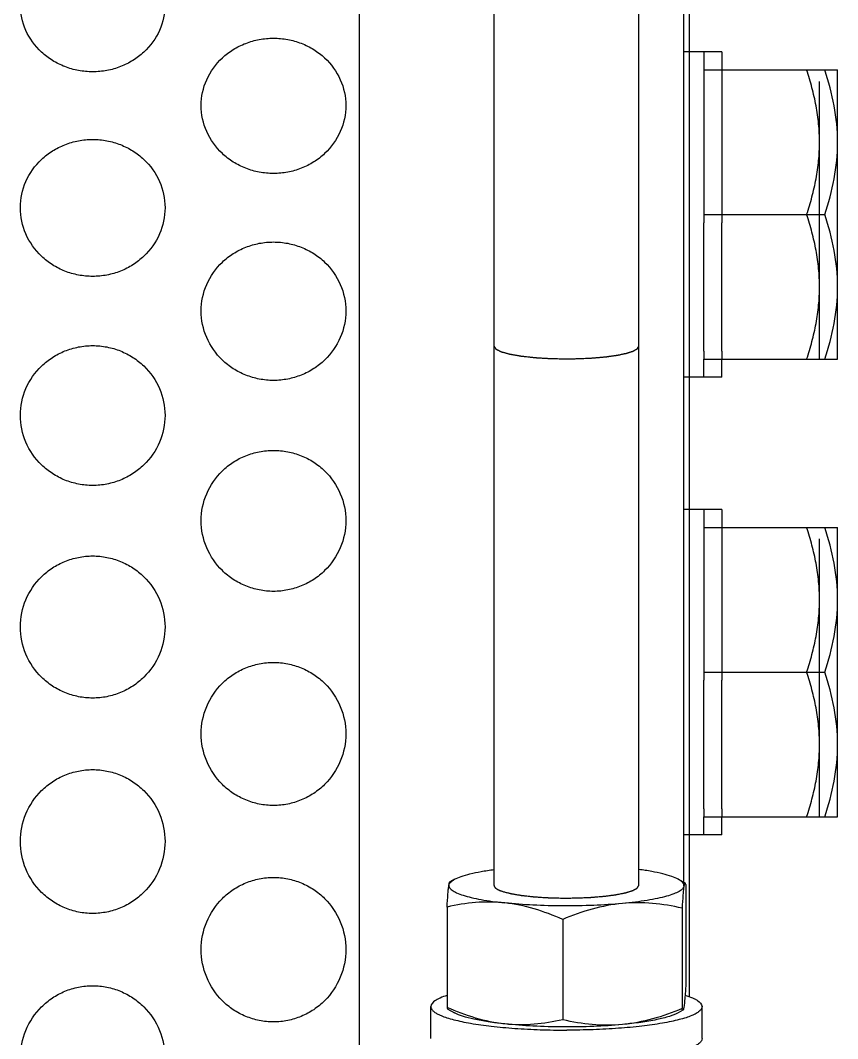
# Model space of a CAD drawing. Header units: millimetres. Extents: x 324 to 7054, y -67 to 2159.
# Drawn here: x 2006 to 2051.2, y 1531 to 1587.4 of the extents above; entities that cross this region are included whole.
import ezdxf

# ---------------------------------------------------------------- set-up
doc = ezdxf.new("R2010")
doc.units = ezdxf.units.MM
doc.header["$LTSCALE"] = 153.67
doc.linetypes.add('DOT', pattern=[0.2, 0.1, -0.1])
doc.layers.get('0').update_dxf_attribs({"linetype": 'CONTINUOUS'})
doc.layers.add('00_BUW_DATUM', color=7, linetype='CONTINUOUS')
doc.layers.add('02___PRT_ALL_AXES', color=7, linetype='CONTINUOUS')

msp = doc.modelspace()

# ---------------------------------------------------------------- linework, layer by layer
at = {"linetype": 'DOT'}
for p, q in [((2043.83476, 1584.62145), (2043.83476, 1584.18463)), ((2043.83476, 1577.0677), (2043.83476, 1576.17519)), ((2043.83476, 1569.05826), (2043.83476, 1568.62145)), ((2043.83476, 1559.31068), (2043.83476, 1558.87381)), ((2043.83476, 1551.75693), (2043.83476, 1550.86442)), ((2043.83476, 1543.74744), (2043.83476, 1543.31068))]:
    msp.add_line(p, q, dxfattribs=at)
at = {"linetype": 'Continuous'}
for p, q in [((2044.83476, 1584.62145), (2044.83476, 1584.18454)), ((2044.83476, 1577.06769), (2044.83476, 1576.17518)), ((2044.83476, 1569.05817), (2044.83476, 1568.62145)), ((2044.83476, 1559.31068), (2044.83476, 1558.87372)), ((2044.83476, 1551.75692), (2044.83476, 1550.86441)), ((2044.83476, 1543.74736), (2044.83476, 1543.31068))]:
    msp.add_line(p, q, dxfattribs=at)
for points, knots in [([(2032.23466, 1569.33828), (2032.24191, 1569.32706), (2032.2564, 1569.30462), (2032.27452, 1569.27656), (2032.28902, 1569.25412), (2032.29989, 1569.23729), (2032.30895, 1569.22326), (2032.3162, 1569.21204), (2032.32164, 1569.20362), (2032.32615, 1569.19661), (2032.32982, 1569.191), (2032.33176, 1569.18784), (2032.33324, 1569.18574), (2032.3338, 1569.18432), (2032.33762, 1569.18268), (2032.34148, 1569.18067), (2032.34956, 1569.17667), (2032.36154, 1569.17067), (2032.3776, 1569.16268), (2032.39898, 1569.15201), (2032.42571, 1569.13868), (2032.45778, 1569.12269), (2032.48986, 1569.10669), (2032.52194, 1569.09069), (2032.54867, 1569.07736), (2032.57005, 1569.0667), (2032.58609, 1569.0587), (2032.59944, 1569.05204), (2032.61016, 1569.04671), (2032.61677, 1569.04337), (2032.62227, 1569.04072), (2032.62697, 1569.038), (2032.63863, 1569.03508), (2032.65127, 1569.03146), (2032.66859, 1569.02668), (2032.69008, 1569.02069), (2032.72455, 1569.01112), (2032.76762, 1568.99915), (2032.81931, 1568.98478), (2032.87099, 1568.97042), (2032.92268, 1568.95606), (2032.97436, 1568.94169), (2033.01744, 1568.92972), (2033.05188, 1568.92014), (2033.07346, 1568.91416), (2033.08846, 1568.90997), (2033.0961, 1568.90788), (2033.10025, 1568.90667), (2033.10649, 1568.9057), (2033.11357, 1568.90441), (2033.1253, 1568.90239), (2033.14564, 1568.89883), (2033.1748, 1568.89375), (2033.22141, 1568.88563), (2033.27968, 1568.87548), (2033.34959, 1568.86329), (2033.41951, 1568.85111), (2033.48943, 1568.83892), (2033.55935, 1568.82674), (2033.61762, 1568.81659), (2033.66421, 1568.80846), (2033.69341, 1568.8034), (2033.71658, 1568.7993), (2033.72999, 1568.79709), (2033.73834, 1568.79547), (2033.74532, 1568.79474), (2033.75729, 1568.79341), (2033.78141, 1568.79079), (2033.81577, 1568.78702), (2033.87081, 1568.78101), (2033.93958, 1568.77349), (2034.04963, 1568.76145), (2034.15967, 1568.74942), (2034.26972, 1568.73738), (2034.35224, 1568.72836), (2034.41417, 1568.72159), (2034.4554, 1568.71707), (2034.4761, 1568.71484), (2034.49647, 1568.71249), (2034.528, 1568.71092), (2034.56591, 1568.70843), (2034.62741, 1568.70474), (2034.70399, 1568.70002), (2034.79602, 1568.6944), (2034.91867, 1568.6869), (2035.04134, 1568.6794), (2035.164, 1568.67189), (2035.24069, 1568.66722), (2035.2943, 1568.66391), (2035.3212, 1568.66231), (2035.33643, 1568.66131), (2035.35312, 1568.66115), (2035.37348, 1568.66066), (2035.40634, 1568.66004), (2035.46372, 1568.65889), (2035.54575, 1568.65728), (2035.67696, 1568.65468), (2035.84099, 1568.65143), (2036.03782, 1568.64754), (2036.16903, 1568.64494), (2036.23464, 1568.64364)], [0, 0, 0, 0, 0.03125, 0.0625, 0.078125, 0.09375, 0.109375, 0.1171875, 0.125, 0.1328125, 0.13671875, 0.140625, 0.14160156, 0.14257812, 0.14453125, 0.14648438, 0.1484375, 0.15625, 0.1640625, 0.171875, 0.1875, 0.203125, 0.21875, 0.234375, 0.25, 0.2578125, 0.265625, 0.2734375, 0.27734375, 0.28125, 0.28320312, 0.28515625, 0.2890625, 0.29296875, 0.296875, 0.3046875, 0.3125, 0.328125, 0.34375, 0.359375, 0.375, 0.390625, 0.40625, 0.4140625, 0.421875, 0.42578125, 0.42773438, 0.42871094, 0.4296875, 0.43164062, 0.43359375, 0.4375, 0.4453125, 0.453125, 0.46875, 0.484375, 0.5, 0.515625, 0.53125, 0.546875, 0.5546875, 0.5625, 0.56640625, 0.5703125, 0.57128906, 0.57226562, 0.57421875, 0.578125, 0.5859375, 0.59375, 0.609375, 0.625, 0.65625, 0.671875, 0.6875, 0.703125, 0.70703125, 0.7109375, 0.71484375, 0.71875, 0.7265625, 0.734375, 0.75, 0.765625, 0.78125, 0.8125, 0.828125, 0.84375, 0.8515625, 0.85546875, 0.85742188, 0.859375, 0.86328125, 0.8671875, 0.875, 0.890625, 0.90625, 0.9375, 0.96875, 1, 1, 1, 1]), ([(2036.23464, 1568.64364), (2036.29939, 1568.64475), (2036.42888, 1568.64695), (2036.59074, 1568.64971), (2036.72023, 1568.65192), (2036.81736, 1568.65356), (2036.89825, 1568.65497), (2036.95497, 1568.65587), (2036.98723, 1568.65652), (2037.01185, 1568.65664), (2037.03487, 1568.65816), (2037.06612, 1568.6597), (2037.12054, 1568.66261), (2037.22958, 1568.66829), (2037.35411, 1568.67484), (2037.47867, 1568.68137), (2037.57211, 1568.68625), (2037.64988, 1568.69037), (2037.70451, 1568.69317), (2037.73544, 1568.69489), (2037.75945, 1568.69584), (2037.78033, 1568.69811), (2037.80927, 1568.70067), (2037.85939, 1568.70536), (2037.93127, 1568.71196), (2038.0174, 1568.71993), (2038.10357, 1568.72788), (2038.18973, 1568.73584), (2038.26153, 1568.74247), (2038.31897, 1568.74777), (2038.36206, 1568.75175), (2038.39792, 1568.75508), (2038.42313, 1568.75737), (2038.43736, 1568.75874), (2038.44855, 1568.7596), (2038.45773, 1568.7611), (2038.47068, 1568.76288), (2038.49301, 1568.76609), (2038.52508, 1568.77063), (2038.5635, 1568.77609), (2038.61474, 1568.78337), (2038.67879, 1568.79248), (2038.75564, 1568.8034), (2038.8325, 1568.81433), (2038.89655, 1568.82343), (2038.94778, 1568.83072), (2038.98624, 1568.83617), (2039.01818, 1568.84074), (2039.04074, 1568.8439), (2039.05333, 1568.84576), (2039.06361, 1568.84702), (2039.07068, 1568.84876), (2039.08122, 1568.85091), (2039.09915, 1568.85475), (2039.12503, 1568.86019), (2039.15598, 1568.86675), (2039.19728, 1568.87547), (2039.24889, 1568.88639), (2039.31083, 1568.89948), (2039.37277, 1568.91258), (2039.42439, 1568.92349), (2039.46567, 1568.93222), (2039.49667, 1568.93876), (2039.5224, 1568.94423), (2039.54061, 1568.94803), (2039.5507, 1568.95024), (2039.55916, 1568.9518), (2039.5642, 1568.95375), (2039.57212, 1568.95621), (2039.58543, 1568.96058), (2039.60472, 1568.96679), (2039.62775, 1568.97426), (2039.6585, 1568.98422), (2039.69693, 1568.99667), (2039.74304, 1569.0116), (2039.78915, 1569.02654), (2039.82758, 1569.03898), (2039.85833, 1569.04894), (2039.87753, 1569.05516), (2039.89292, 1569.06014), (2039.9044, 1569.06388), (2039.91414, 1569.06698), (2039.92156, 1569.06949), (2039.92813, 1569.07129), (2039.93089, 1569.07338), (2039.93591, 1569.07606), (2039.94173, 1569.07945), (2039.9489, 1569.08349), (2039.9584, 1569.0889), (2039.97029, 1569.09565), (2039.98931, 1569.10645), (2040.01309, 1569.11996), (2040.04162, 1569.13616), (2040.07015, 1569.15237), (2040.09392, 1569.16587), (2040.11294, 1569.17668), (2040.12483, 1569.18343), (2040.13434, 1569.18883), (2040.14149, 1569.19288), (2040.14738, 1569.19626), (2040.15163, 1569.19862), (2040.15387, 1569.19998), (2040.15608, 1569.20097), (2040.15627, 1569.20206), (2040.15723, 1569.20349), (2040.15858, 1569.20599), (2040.16069, 1569.20957), (2040.16314, 1569.21386), (2040.16643, 1569.21958), (2040.17054, 1569.22673), (2040.17711, 1569.23817), (2040.18533, 1569.25248), (2040.1952, 1569.26964), (2040.20506, 1569.2868), (2040.21822, 1569.30969), (2040.22808, 1569.32685), (2040.23466, 1569.33829)], [0, 0, 0, 0, 0.03125, 0.0625, 0.078125, 0.09375, 0.109375, 0.1171875, 0.12109375, 0.125, 0.12890625, 0.1328125, 0.140625, 0.15625, 0.1875, 0.203125, 0.21875, 0.234375, 0.2421875, 0.24609375, 0.25, 0.25390625, 0.2578125, 0.265625, 0.28125, 0.296875, 0.3125, 0.328125, 0.34375, 0.3515625, 0.359375, 0.3671875, 0.37109375, 0.37304688, 0.375, 0.37695312, 0.37890625, 0.3828125, 0.390625, 0.3984375, 0.40625, 0.421875, 0.4375, 0.453125, 0.46875, 0.4765625, 0.484375, 0.4921875, 0.49609375, 0.49804688, 0.5, 0.50195312, 0.50390625, 0.5078125, 0.515625, 0.5234375, 0.53125, 0.546875, 0.5625, 0.578125, 0.59375, 0.6015625, 0.609375, 0.6171875, 0.62109375, 0.62304688, 0.625, 0.62695312, 0.62890625, 0.6328125, 0.640625, 0.6484375, 0.65625, 0.671875, 0.6875, 0.703125, 0.71875, 0.7265625, 0.734375, 0.73828125, 0.7421875, 0.74609375, 0.74804688, 0.75, 0.75195312, 0.75390625, 0.7578125, 0.76171875, 0.765625, 0.7734375, 0.78125, 0.796875, 0.8125, 0.828125, 0.84375, 0.8515625, 0.859375, 0.86328125, 0.8671875, 0.87109375, 0.87304688, 0.87402344, 0.875, 0.87597656, 0.87695312, 0.87890625, 0.8828125, 0.88671875, 0.890625, 0.8984375, 0.90625, 0.921875, 0.9375, 0.953125, 0.96875, 1, 1, 1, 1]), ([(2032.2347, 1539.50775), (2032.23631, 1539.50079), (2032.23951, 1539.48686), (2032.2432, 1539.47119), (2032.24553, 1539.46075), (2032.2467, 1539.45639), (2032.24716, 1539.45293), (2032.24937, 1539.44935), (2032.25405, 1539.44301), (2032.26031, 1539.434), (2032.26801, 1539.42317), (2032.27562, 1539.41234), (2032.28212, 1539.40333), (2032.28637, 1539.397), (2032.28926, 1539.3934), (2032.29388, 1539.38985), (2032.29907, 1539.3854), (2032.312, 1539.37473), (2032.327, 1539.36228), (2032.34184, 1539.3498), (2032.35065, 1539.34272), (2032.3563, 1539.33726), (2032.36562, 1539.33237), (2032.37677, 1539.32564), (2032.39686, 1539.31398), (2032.4168, 1539.30227), (2032.43381, 1539.29225), (2032.44111, 1539.28807), (2032.44644, 1539.28474), (2032.45364, 1539.28136), (2032.46712, 1539.27542), (2032.48592, 1539.26695), (2032.50869, 1539.25677), (2032.53136, 1539.2466), (2032.5504, 1539.23814), (2032.56345, 1539.23219), (2032.57135, 1539.22882), (2032.58091, 1539.22555), (2032.59229, 1539.22144), (2032.62009, 1539.21158), (2032.66158, 1539.19679), (2032.69854, 1539.18365), (2032.71701, 1539.17707)], [0, 0, 0, 0, 0.0625, 0.125, 0.140625, 0.15625, 0.1640625, 0.171875, 0.1875, 0.21875, 0.25, 0.28125, 0.3125, 0.328125, 0.3359375, 0.34375, 0.359375, 0.375, 0.4375, 0.46875, 0.484375, 0.5, 0.515625, 0.53125, 0.5625, 0.625, 0.640625, 0.65625, 0.6640625, 0.671875, 0.6875, 0.71875, 0.75, 0.78125, 0.8125, 0.828125, 0.8359375, 0.84375, 0.859375, 0.875, 0.9375, 1, 1, 1, 1]), ([(2032.71701, 1539.17707), (2032.7478, 1539.16921), (2032.80938, 1539.1535), (2032.90175, 1539.12992), (2032.97872, 1539.11027), (2033.0403, 1539.09455), (2033.08649, 1539.08276), (2033.12495, 1539.07293), (2033.15193, 1539.06606), (2033.16535, 1539.06261), (2033.17313, 1539.06066), (2033.18344, 1539.05908), (2033.19547, 1539.05697), (2033.21519, 1539.05367), (2033.23969, 1539.04953), (2033.26915, 1539.04456), (2033.3084, 1539.03794), (2033.35748, 1539.02966), (2033.436, 1539.01641), (2033.51452, 1539.00316), (2033.59305, 1538.98991), (2033.65194, 1538.97998), (2033.6961, 1538.97252), (2033.72556, 1538.96756), (2033.74025, 1538.96507), (2033.75508, 1538.96261), (2033.77895, 1538.96023), (2033.80739, 1538.95694), (2033.85367, 1538.95186), (2033.91126, 1538.94544), (2033.98048, 1538.93777), (2034.07272, 1538.92754), (2034.18806, 1538.91475), (2034.29181, 1538.90322), (2034.36106, 1538.89556), (2034.38979, 1538.89233), (2034.41306, 1538.88983), (2034.42972, 1538.88773), (2034.44944, 1538.8865), (2034.47538, 1538.88476), (2034.50793, 1538.88261), (2034.55995, 1538.87916), (2034.62498, 1538.87486), (2034.70302, 1538.86969), (2034.80707, 1538.8628), (2034.93714, 1538.85419), (2035.05419, 1538.84643), (2035.13223, 1538.84127), (2035.17124, 1538.83867), (2035.21031, 1538.83615), (2035.26483, 1538.83509), (2035.33215, 1538.83297), (2035.44031, 1538.83003), (2035.57536, 1538.82619), (2035.73751, 1538.82169), (2035.85906, 1538.81819), (2035.94016, 1538.81603), (2035.99409, 1538.81419), (2036.06249, 1538.81482), (2036.14451, 1538.81538), (2036.25389, 1538.8162), (2036.39062, 1538.81719), (2036.55467, 1538.81845), (2036.67778, 1538.81921), (2036.75974, 1538.82001), (2036.80091, 1538.81988), (2036.84136, 1538.82179), (2036.89537, 1538.82411), (2036.96285, 1538.82708), (2037.07085, 1538.83179), (2037.20583, 1538.8377), (2037.34084, 1538.84359), (2037.44879, 1538.84833), (2037.51639, 1538.85123), (2037.57016, 1538.85368), (2037.60448, 1538.85494), (2037.62866, 1538.85718), (2037.65341, 1538.85921), (2037.69645, 1538.86286), (2037.75808, 1538.86802), (2037.85661, 1538.87631), (2037.97977, 1538.88667), (2038.10301, 1538.897), (2038.20143, 1538.90532), (2038.26332, 1538.91041), (2038.3059, 1538.91419), (2038.33139, 1538.91602), (2038.35253, 1538.91907), (2038.37999, 1538.9226), (2038.42334, 1538.92841), (2038.47773, 1538.93562), (2038.56465, 1538.94718), (2038.6516, 1538.95873), (2038.73854, 1538.97029), (2038.80374, 1538.97895), (2038.85807, 1538.98617), (2038.90156, 1538.99195), (2038.92869, 1538.99557), (2038.9505, 1538.99844), (2038.96389, 1539.00028), (2038.97515, 1539.00165), (2038.98356, 1539.00355), (2038.99961, 1539.00663), (2039.02185, 1539.01115), (2039.05782, 1539.01831), (2039.10265, 1539.02729), (2039.17445, 1539.04164), (2039.24623, 1539.056), (2039.31801, 1539.07035), (2039.37185, 1539.08112), (2039.41673, 1539.09009), (2039.45258, 1539.09727), (2039.47512, 1539.10174), (2039.49285, 1539.10536), (2039.5046, 1539.10753), (2039.51098, 1539.1097), (2039.51789, 1539.11179), (2039.52974, 1539.11549), (2039.54679, 1539.12076), (2039.574, 1539.12919), (2039.60804, 1539.13974), (2039.66249, 1539.15661), (2039.71694, 1539.17347), (2039.77139, 1539.19034), (2039.80542, 1539.20089), (2039.83265, 1539.20932), (2039.85307, 1539.21565), (2039.87009, 1539.22092), (2039.88368, 1539.22514), (2039.89225, 1539.22777), (2039.89894, 1539.22988), (2039.9062, 1539.23197), (2039.91119, 1539.23481), (2039.91745, 1539.2382), (2039.92569, 1539.24274), (2039.93603, 1539.2484), (2039.95255, 1539.25746), (2039.97321, 1539.26879), (2039.998, 1539.28238), (2040.02279, 1539.29598), (2040.04758, 1539.30957), (2040.07237, 1539.32316), (2040.09303, 1539.33449), (2040.10955, 1539.34355), (2040.12197, 1539.35035), (2040.13224, 1539.35602), (2040.14062, 1539.36054), (2040.14547, 1539.36339), (2040.15025, 1539.36562), (2040.15177, 1539.36802), (2040.1542, 1539.37222), (2040.15779, 1539.37822), (2040.16206, 1539.38541), (2040.16776, 1539.39501), (2040.17488, 1539.407), (2040.18627, 1539.4262), (2040.20051, 1539.45019), (2040.2176, 1539.47897), (2040.229, 1539.49817), (2040.2347, 1539.50776)], [0, 0, 0, 0, 0.015625, 0.03125, 0.046875, 0.0546875, 0.0625, 0.0703125, 0.07421875, 0.07617188, 0.07714844, 0.078125, 0.08007812, 0.08203125, 0.0859375, 0.08984375, 0.09375, 0.1015625, 0.109375, 0.125, 0.1328125, 0.140625, 0.1484375, 0.15039062, 0.15234375, 0.15429688, 0.15625, 0.16015625, 0.1640625, 0.171875, 0.1796875, 0.1875, 0.203125, 0.21875, 0.22265625, 0.2265625, 0.22851562, 0.23046875, 0.23242188, 0.234375, 0.23828125, 0.2421875, 0.25, 0.2578125, 0.265625, 0.28125, 0.296875, 0.30078125, 0.3046875, 0.30859375, 0.3125, 0.3203125, 0.328125, 0.34375, 0.359375, 0.375, 0.37890625, 0.3828125, 0.390625, 0.3984375, 0.40625, 0.421875, 0.4375, 0.453125, 0.45703125, 0.4609375, 0.46484375, 0.46875, 0.4765625, 0.484375, 0.5, 0.515625, 0.5234375, 0.53125, 0.53515625, 0.5390625, 0.54101562, 0.54296875, 0.546875, 0.5546875, 0.5625, 0.578125, 0.59375, 0.6015625, 0.609375, 0.61328125, 0.61523438, 0.6171875, 0.62109375, 0.625, 0.6328125, 0.640625, 0.65625, 0.6640625, 0.671875, 0.6796875, 0.68359375, 0.6875, 0.68945312, 0.69140625, 0.69238281, 0.69335938, 0.6953125, 0.69921875, 0.703125, 0.7109375, 0.71875, 0.734375, 0.7421875, 0.75, 0.7578125, 0.76171875, 0.765625, 0.76757812, 0.76953125, 0.77050781, 0.77148438, 0.7734375, 0.77734375, 0.78125, 0.7890625, 0.796875, 0.8125, 0.8203125, 0.828125, 0.83203125, 0.8359375, 0.83984375, 0.84179688, 0.84375, 0.84472656, 0.84570312, 0.84765625, 0.84960938, 0.8515625, 0.85546875, 0.859375, 0.8671875, 0.875, 0.8828125, 0.890625, 0.8984375, 0.90625, 0.91015625, 0.9140625, 0.91796875, 0.91992188, 0.921875, 0.92285156, 0.92382812, 0.92578125, 0.9296875, 0.93359375, 0.9375, 0.9453125, 0.953125, 0.96875, 0.984375, 1, 1, 1, 1])]:
    msp.add_open_spline(points, degree=3, knots=knots, dxfattribs=at)
at = {"layer": '00_BUW_DATUM', "linetype": 'Continuous'}
for p, q in [((2032.2347, 1539.50775), (2032.23463, 1590.41312)), ((2040.2347, 1539.50776), (2040.23463, 1590.41313)), ((2044.83476, 1585.62145), (2043.03476, 1585.62145)), ((2044.83476, 1585.62145), (2044.83476, 1584.62145)), ((2044.83476, 1584.62145), (2051.23476, 1584.62145)), ((2051.23476, 1568.62145), (2051.23476, 1584.62145)), ((2044.83476, 1584.18454), (2044.83476, 1577.06769)), ((2044.83476, 1576.62145), (2050.52022, 1576.62145)), ((2044.83476, 1569.05817), (2044.83476, 1576.17518)), ((2044.83476, 1568.62145), (2051.23476, 1568.62145)), ((2044.83476, 1567.62145), (2044.83476, 1568.62145)), ((2044.83476, 1567.62145), (2043.03476, 1567.62145)), ((2044.83476, 1560.31068), (2043.03476, 1560.31068)), ((2044.83476, 1560.31068), (2044.83476, 1559.31068)), ((2044.83476, 1559.31068), (2051.23476, 1559.31068)), ((2051.23476, 1543.31068), (2051.23476, 1559.31068)), ((2044.83476, 1558.87372), (2044.83476, 1551.75692)), ((2044.83476, 1551.31068), (2050.52022, 1551.31068)), ((2044.83476, 1543.74736), (2044.83476, 1550.86441)), ((2044.83476, 1543.31068), (2051.23476, 1543.31068)), ((2044.83476, 1542.31068), (2044.83476, 1543.31068)), ((2044.83476, 1542.31068), (2043.03476, 1542.31068)), ((2030.0453, 1539.85252), (2029.78901, 1539.71376)), ((2042.42409, 1539.85253), (2042.79492, 1539.65176)), ((2042.83524, 1539.55651), (2042.83525, 1534.00331)), ((2029.63415, 1538.31553), (2029.63416, 1532.76232)), ((2042.62925, 1538.25359), (2042.62926, 1532.70038)), ((2036.02871, 1537.6331), (2036.02872, 1532.07989)), ((2028.73471, 1531.03842), (2028.7347, 1532.81107)), ((2043.73471, 1531.03844), (2043.7347, 1532.81109)), ((2029.67448, 1532.66707), (2030.04531, 1532.46631)), ((2042.68039, 1532.60508), (2042.4241, 1532.46632))]:
    msp.add_line(p, q, dxfattribs=at)
at = {"layer": '00_BUW_DATUM', "linetype": 'DOT'}
for p, q in [((2043.83476, 1585.62145), (2042.70467, 1585.62145)), ((2043.83476, 1585.62145), (2043.83476, 1584.62145)), ((2043.83476, 1584.62145), (2050.23476, 1584.62145)), ((2050.23476, 1568.62145), (2050.23476, 1584.62145)), ((2043.83476, 1584.18463), (2043.83476, 1577.0677)), ((2043.83476, 1576.62145), (2049.52022, 1576.62145)), ((2043.83476, 1569.05826), (2043.83476, 1576.17519)), ((2043.83476, 1568.62145), (2050.23476, 1568.62145)), ((2043.83476, 1567.62145), (2043.83476, 1568.62145)), ((2043.83476, 1567.62145), (2042.70467, 1567.62145)), ((2043.83476, 1560.31068), (2042.70467, 1560.31068)), ((2043.83476, 1560.31068), (2043.83476, 1559.31068)), ((2043.83476, 1559.31068), (2050.23476, 1559.31068)), ((2050.23476, 1543.31068), (2050.23476, 1559.31068)), ((2043.83476, 1558.87381), (2043.83476, 1551.75693)), ((2043.83476, 1551.31068), (2049.52022, 1551.31068)), ((2043.83476, 1543.74744), (2043.83476, 1550.86442)), ((2043.83476, 1543.31068), (2050.23476, 1543.31068)), ((2043.83476, 1542.31068), (2043.83476, 1543.31068)), ((2043.83476, 1542.31068), (2042.70467, 1542.31068))]:
    msp.add_line(p, q, dxfattribs=at)
for points, knots in [([(2050.23476, 1580.62145), (2050.23476, 1581.29838), (2050.09707, 1582.65977), (2049.7359, 1583.97443), (2049.52022, 1584.62145)], [0, 0, 0, 0, 0.49812702, 1, 1, 1, 1]), ([(2049.52022, 1576.62145), (2049.73589, 1577.26846), (2050.09708, 1578.58311), (2050.23476, 1579.94451), (2050.23476, 1580.62145)], [0, 0, 0, 0, 0.50186442, 1, 1, 1, 1]), ([(2050.23476, 1572.62145), (2050.23476, 1573.29838), (2050.09707, 1574.65977), (2049.7359, 1575.97443), (2049.52022, 1576.62145)], [0, 0, 0, 0, 0.49812702, 1, 1, 1, 1]), ([(2049.52022, 1568.62145), (2049.73589, 1569.26846), (2050.09708, 1570.58311), (2050.23476, 1571.94451), (2050.23476, 1572.62145)], [0, 0, 0, 0, 0.50186442, 1, 1, 1, 1]), ([(2050.23476, 1555.31068), (2050.23476, 1555.98761), (2050.09707, 1557.34901), (2049.7359, 1558.66367), (2049.52022, 1559.31068)], [0, 0, 0, 0, 0.49812702, 1, 1, 1, 1]), ([(2049.52022, 1551.31068), (2049.73589, 1551.95769), (2050.09708, 1553.27234), (2050.23476, 1554.63375), (2050.23476, 1555.31068)], [0, 0, 0, 0, 0.50186442, 1, 1, 1, 1]), ([(2050.23476, 1547.31068), (2050.23476, 1547.98761), (2050.09707, 1549.34901), (2049.7359, 1550.66367), (2049.52022, 1551.31068)], [0, 0, 0, 0, 0.49812702, 1, 1, 1, 1]), ([(2049.52022, 1543.31068), (2049.73589, 1543.95769), (2050.09708, 1545.27234), (2050.23476, 1546.63375), (2050.23476, 1547.31068)], [0, 0, 0, 0, 0.50186442, 1, 1, 1, 1])]:
    msp.add_open_spline(points, degree=3, knots=knots, dxfattribs=at)
at = {"layer": '00_BUW_DATUM', "linetype": 'Continuous'}
for points, knots in [([(2051.23476, 1580.62145), (2051.23476, 1581.29838), (2051.09707, 1582.65977), (2050.7359, 1583.97443), (2050.52022, 1584.62145)], [0, 0, 0, 0, 0.49812702, 1, 1, 1, 1]), ([(2050.52022, 1576.62145), (2050.73589, 1577.26846), (2051.09708, 1578.58311), (2051.23476, 1579.94451), (2051.23476, 1580.62145)], [0, 0, 0, 0, 0.50186442, 1, 1, 1, 1]), ([(2051.23476, 1572.62145), (2051.23476, 1573.29838), (2051.09707, 1574.65977), (2050.7359, 1575.97443), (2050.52022, 1576.62145)], [0, 0, 0, 0, 0.49812702, 1, 1, 1, 1]), ([(2050.52022, 1568.62145), (2050.73589, 1569.26846), (2051.09708, 1570.58311), (2051.23476, 1571.94451), (2051.23476, 1572.62145)], [0, 0, 0, 0, 0.50186442, 1, 1, 1, 1]), ([(2051.23476, 1555.31068), (2051.23476, 1555.98761), (2051.09707, 1557.34901), (2050.7359, 1558.66367), (2050.52022, 1559.31068)], [0, 0, 0, 0, 0.49812702, 1, 1, 1, 1]), ([(2050.52022, 1551.31068), (2050.73589, 1551.95769), (2051.09708, 1553.27234), (2051.23476, 1554.63375), (2051.23476, 1555.31068)], [0, 0, 0, 0, 0.50186442, 1, 1, 1, 1]), ([(2051.23476, 1547.31068), (2051.23476, 1547.98761), (2051.09707, 1549.34901), (2050.7359, 1550.66367), (2050.52022, 1551.31068)], [0, 0, 0, 0, 0.49812702, 1, 1, 1, 1]), ([(2050.52022, 1543.31068), (2050.73589, 1543.95769), (2051.09708, 1545.27234), (2051.23476, 1546.63375), (2051.23476, 1547.31068)], [0, 0, 0, 0, 0.50186442, 1, 1, 1, 1]), ([(2030.04537, 1539.85255), (2030.16128, 1539.9153), (2030.44374, 1540.02895), (2030.93573, 1540.16845), (2031.54397, 1540.29502), (2031.98845, 1540.36402), (2032.22771, 1540.39655)], [0, 0, 0, 0, 0.17512995, 0.40251793, 0.6791581, 1, 1, 1, 1]), ([(2042.42411, 1539.85252), (2042.30809, 1539.91534), (2042.02528, 1540.0291), (2041.53267, 1540.16872), (2040.92356, 1540.29538), (2040.47844, 1540.36441), (2040.23881, 1540.39695)], [0, 0, 0, 0, 0.17508136, 0.40245548, 0.67910593, 1, 1, 1, 1]), ([(2029.63415, 1538.31553), (2029.64894, 1538.56228), (2029.67065, 1538.90218), (2029.70731, 1539.3098), (2029.72641, 1539.47083), (2029.73714, 1539.53873)], [0, 0, 0, 0, 0.60397425, 0.83203987, 1, 1, 1, 1]), ([(2029.73714, 1539.53873), (2029.7333, 1539.5144), (2029.73506, 1539.4618), (2029.7684, 1539.38505), (2029.82927, 1539.3112), (2029.9567, 1539.20637), (2030.18877, 1539.0852), (2030.54524, 1538.95544), (2030.99767, 1538.83387), (2031.53855, 1538.72275), (2032.15938, 1538.62431), (2032.59976, 1538.57077), (2032.83143, 1538.54605)], [0, 0, 0, 0, 0.02185297, 0.04539384, 0.07296814, 0.10602655, 0.19121506, 0.30346061, 0.44239376, 0.60643742, 0.79326439, 1, 1, 1, 1]), ([(2029.73714, 1539.53873), (2029.74665, 1539.59884), (2029.80889, 1539.68932), (2029.92534, 1539.78274), (2030.00239, 1539.82929), (2030.04537, 1539.85255)], [0, 0, 0, 0, 0.40492911, 0.6748572, 1, 1, 1, 1]), ([(2029.73714, 1539.53873), (2029.74098, 1539.56299), (2029.74825, 1539.605), (2029.76079, 1539.65879), (2029.77259, 1539.69321), (2029.78306, 1539.71053), (2029.78901, 1539.71376)], [0, 0, 0, 0, 0.39875302, 0.69383635, 0.89012048, 1, 1, 1, 1]), ([(2042.73225, 1539.47679), (2042.72356, 1539.42186), (2042.67052, 1539.33877), (2042.56882, 1539.25101), (2042.41033, 1539.14823), (2042.14302, 1539.03011), (2041.7457, 1538.90329), (2041.25522, 1538.78589), (2040.67963, 1538.67982), (2040.02834, 1538.58726), (2039.56923, 1538.53766), (2039.32898, 1538.51508)], [0, 0, 0, 0, 0.04598668, 0.07591108, 0.11158423, 0.20148215, 0.31663583, 0.45614697, 0.61822066, 0.80045737, 1, 1, 1, 1]), ([(2042.73225, 1539.47679), (2042.73723, 1539.50827), (2042.73026, 1539.57945), (2042.66807, 1539.67817), (2042.56286, 1539.77129), (2042.47454, 1539.82522), (2042.42411, 1539.85252)], [0, 0, 0, 0, 0.1859785, 0.39860658, 0.66546473, 1, 1, 1, 1]), ([(2042.73225, 1539.47679), (2042.72151, 1539.40889), (2042.70241, 1539.24785), (2042.66575, 1538.84023), (2042.64404, 1538.50033), (2042.62925, 1538.25359)], [0, 0, 0, 0, 0.16796014, 0.39602577, 1, 1, 1, 1]), ([(2042.79492, 1539.65176), (2042.78162, 1539.65897), (2042.75685, 1539.60777), (2042.74703, 1539.55662), (2042.73676, 1539.50534), (2042.73225, 1539.47679)], [0, 0, 0, 0, 0.23761978, 0.54584771, 1, 1, 1, 1]), ([(2042.83524, 1539.55651), (2042.82979, 1539.57851), (2042.82022, 1539.61014), (2042.8056, 1539.64598), (2042.79492, 1539.65176)], [0, 0, 0, 0, 0.6509994, 1, 1, 1, 1]), ([(2032.83143, 1538.54605), (2032.29579, 1538.60321), (2031.21598, 1538.61113), (2030.15452, 1538.43363), (2029.63415, 1538.31553)], [0, 0, 0, 0, 0.50236581, 1, 1, 1, 1]), ([(2036.02871, 1537.6331), (2035.51421, 1537.85969), (2034.473, 1538.25809), (2033.37786, 1538.48773), (2032.83143, 1538.54605)], [0, 0, 0, 0, 0.50569197, 1, 1, 1, 1]), ([(2039.32898, 1538.51508), (2038.80184, 1538.46552), (2037.71134, 1538.39581), (2036.06018, 1538.36694), (2034.42085, 1538.41098), (2033.34648, 1538.49108), (2032.83143, 1538.54605)], [0, 0, 0, 0, 0.24412044, 0.50355527, 0.76117851, 1, 1, 1, 1]), ([(2039.32898, 1538.51508), (2038.76589, 1538.46214), (2037.63773, 1538.24392), (2036.56069, 1537.85508), (2036.02871, 1537.6331)], [0, 0, 0, 0, 0.49524445, 1, 1, 1, 1]), ([(2042.62925, 1538.25359), (2042.09202, 1538.37676), (2040.99703, 1538.5644), (2039.88253, 1538.56712), (2039.32898, 1538.51508)], [0, 0, 0, 0, 0.49782411, 1, 1, 1, 1]), ([(2042.83525, 1534.00331), (2042.83222, 1533.95284), (2042.82067, 1533.76407), (2042.80812, 1533.57536), (2042.79787, 1533.43718)], [0, 0, 0, 0, 0.26732079, 1, 1, 1, 1]), ([(2029.6332, 1533.42922), (2029.5015, 1533.3868), (2029.31747, 1533.32056), (2029.09503, 1533.21235), (2028.89555, 1533.09448), (2028.7347, 1532.94172), (2028.73471, 1532.81107)], [0, 0, 0, 0, 0.36792442, 0.52054932, 0.65258505, 1, 1, 1, 1]), ([(2042.79787, 1533.43718), (2042.78832, 1533.30844), (2042.77038, 1533.08905), (2042.74647, 1532.87005), (2042.73226, 1532.78011)], [0, 0, 0, 0, 0.5863962, 1, 1, 1, 1]), ([(2042.80009, 1533.44073), (2042.93694, 1533.39769), (2043.12815, 1533.33046), (2043.35965, 1533.22029), (2043.56615, 1533.10081), (2043.7347, 1532.94528), (2043.7347, 1532.81109)], [0, 0, 0, 0, 0.36928017, 0.52233656, 0.65458485, 1, 1, 1, 1]), ([(2028.73471, 1532.81107), (2028.73471, 1532.76677), (2028.76728, 1532.66674), (2028.88794, 1532.53947), (2029.07272, 1532.41758), (2029.32407, 1532.29977), (2029.64052, 1532.18626), (2030.01997, 1532.07829), (2030.45902, 1531.97694), (2031.14938, 1531.84636), (2032.1278, 1531.71161), (2033.41241, 1531.59551), (2034.80538, 1531.52414), (2035.7648, 1531.50842), (2036.25348, 1531.50863)], [0, 0, 0, 0, 0.01700301, 0.03832422, 0.0662383, 0.10159919, 0.14461108, 0.19515776, 0.25293361, 0.31750201, 0.46477197, 0.63178943, 0.81243652, 1, 1, 1, 1]), ([(2029.63416, 1532.76232), (2029.63961, 1532.74033), (2029.64918, 1532.7087), (2029.6638, 1532.67286), (2029.67448, 1532.66707)], [0, 0, 0, 0, 0.6509994, 1, 1, 1, 1]), ([(2032.83144, 1531.84937), (2032.28501, 1531.90769), (2031.18986, 1532.13733), (2030.14866, 1532.53574), (2029.63416, 1532.76232)], [0, 0, 0, 0, 0.49430804, 1, 1, 1, 1]), ([(2043.7347, 1532.81109), (2043.7347, 1532.76694), (2043.70239, 1532.6673), (2043.58251, 1532.54039), (2043.39886, 1532.41884), (2043.14907, 1532.30135), (2042.83455, 1532.18811), (2042.45737, 1532.08036), (2042.02091, 1531.97918), (2041.33445, 1531.84872), (2040.36123, 1531.7139), (2039.08294, 1531.5974), (2037.69599, 1531.52528), (2036.74039, 1531.50884), (2036.25348, 1531.50863)], [0, 0, 0, 0, 0.01702676, 0.03835494, 0.0662572, 0.10159057, 0.14456294, 0.195062, 0.2527862, 0.31730331, 0.4644907, 0.63148605, 0.81221332, 1, 1, 1, 1]), ([(2042.62926, 1532.70038), (2042.09728, 1532.4784), (2041.02024, 1532.08956), (2039.89208, 1531.87133), (2039.32899, 1531.8184)], [0, 0, 0, 0, 0.50475557, 1, 1, 1, 1]), ([(2042.68039, 1532.60508), (2042.67658, 1532.60302), (2042.66288, 1532.60617), (2042.65252, 1532.62792), (2042.6398, 1532.659), (2042.633, 1532.68532), (2042.62926, 1532.70038)], [0, 0, 0, 0, 0.11262815, 0.29950739, 0.59637241, 1, 1, 1, 1]), ([(2042.73226, 1532.78011), (2042.72842, 1532.75585), (2042.72115, 1532.71384), (2042.70861, 1532.66005), (2042.69681, 1532.62563), (2042.68634, 1532.6083), (2042.68039, 1532.60508)], [0, 0, 0, 0, 0.39875302, 0.69383635, 0.89012048, 1, 1, 1, 1]), ([(2032.83144, 1531.84937), (2032.52276, 1531.88231), (2031.94966, 1531.95472), (2031.16745, 1532.09501), (2030.54268, 1532.25499), (2030.18708, 1532.38955), (2030.04529, 1532.46632)], [0, 0, 0, 0, 0.32498101, 0.60456885, 0.83119347, 1, 1, 1, 1]), ([(2042.42403, 1532.46629), (2042.26922, 1532.38248), (2041.87599, 1532.2381), (2041.18307, 1532.06898), (2040.31168, 1531.92349), (2039.67287, 1531.85073), (2039.32899, 1531.8184)], [0, 0, 0, 0, 0.16628893, 0.39282739, 0.67373258, 1, 1, 1, 1]), ([(2036.02872, 1532.07989), (2035.50835, 1531.96179), (2034.44689, 1531.78429), (2033.36707, 1531.79221), (2032.83144, 1531.84937)], [0, 0, 0, 0, 0.4976342, 1, 1, 1, 1]), ([(2039.32899, 1531.8184), (2038.80185, 1531.76885), (2037.71134, 1531.69913), (2036.06018, 1531.67026), (2034.42086, 1531.7143), (2033.34649, 1531.7944), (2032.83144, 1531.84937)], [0, 0, 0, 0, 0.24412044, 0.50355527, 0.76117851, 1, 1, 1, 1]), ([(2039.32899, 1531.8184), (2038.77543, 1531.76636), (2037.66094, 1531.76908), (2036.56595, 1531.95672), (2036.02872, 1532.07989)], [0, 0, 0, 0, 0.5021759, 1, 1, 1, 1]), ([(2043.73471, 1531.03844), (2043.73471, 1530.99429), (2043.70239, 1530.89465), (2043.58251, 1530.76774), (2043.39887, 1530.64619), (2043.14907, 1530.5287), (2042.83455, 1530.41546), (2042.45738, 1530.30771), (2042.02091, 1530.20653), (2041.33445, 1530.07607), (2040.36123, 1529.94125), (2039.08294, 1529.82475), (2037.69599, 1529.75263), (2036.7404, 1529.73619), (2036.25349, 1529.73598)], [0, 0, 0, 0, 0.01702676, 0.03835494, 0.0662572, 0.10159057, 0.14456294, 0.195062, 0.2527862, 0.31730331, 0.4644907, 0.63148605, 0.81221332, 1, 1, 1, 1])]:
    msp.add_open_spline(points, degree=3, knots=knots, dxfattribs=at)
at = {"layer": '02___PRT_ALL_AXES', "linetype": 'Continuous'}
for p, q in [((2024.76484, 1706.56174), (2024.76484, 1526.51699)), ((2042.70467, 1706.56174), (2042.70467, 1539.70881)), ((2043.03476, 1533.35787), (2043.03476, 1641.97699))]:
    msp.add_line(p, q, dxfattribs=at)
for points in [[(2010.03476, 1584.52052), (2009.76893, 1584.52084), (2009.24531, 1584.56917), (2008.48961, 1584.78395), (2007.79947, 1585.12784), (2006.98616, 1585.74722), (2006.24385, 1586.77608), (2005.9302, 1588.23327), (2006.24394, 1589.68104), (2006.98437, 1590.6979), (2007.79615, 1591.30841), (2008.48659, 1591.6477), (2009.24381, 1591.85956), (2009.76846, 1591.90718), (2010.03476, 1591.90749)], [(2010.03476, 1591.90749), (2010.30058, 1591.90718), (2010.8242, 1591.85974), (2011.5799, 1591.64875), (2012.27004, 1591.31047), (2013.08335, 1590.69995), (2013.82566, 1589.68217), (2014.13932, 1588.23051), (2013.82557, 1586.77722), (2013.08514, 1585.7493), (2012.27336, 1585.12993), (2011.58292, 1584.78502), (2010.8257, 1584.56935), (2010.30105, 1584.52084), (2010.03476, 1584.52052)], [(2020.03476, 1578.89485), (2019.76893, 1578.89518), (2019.24531, 1578.94411), (2018.48961, 1579.16158), (2017.79947, 1579.50979), (2016.98616, 1580.13701), (2016.24385, 1581.17904), (2015.9302, 1582.65534), (2016.24394, 1584.12256), (2016.98437, 1585.1534), (2017.79615, 1585.77241), (2018.48659, 1586.11644), (2019.24381, 1586.33128), (2019.76846, 1586.37957), (2020.03476, 1586.37988)], [(2020.03476, 1586.37988), (2020.30058, 1586.37956), (2020.8242, 1586.33146), (2021.5799, 1586.1175), (2022.27004, 1585.77449), (2023.08335, 1585.15549), (2023.82566, 1584.12372), (2024.13932, 1582.65255), (2023.82557, 1581.1802), (2023.08514, 1580.13912), (2022.27336, 1579.5119), (2021.58292, 1579.16266), (2020.8257, 1578.94429), (2020.30105, 1578.89517), (2020.03476, 1578.89485)], [(2010.03476, 1573.2022), (2009.76893, 1573.20253), (2009.24531, 1573.25202), (2008.48961, 1573.47196), (2007.79947, 1573.82414), (2006.98616, 1574.45857), (2006.24385, 1575.51274), (2005.9302, 1577.00667), (2006.24394, 1578.49188), (2006.98437, 1579.53566), (2007.79615, 1580.16253), (2008.48659, 1580.51096), (2009.24381, 1580.72857), (2009.76846, 1580.77748), (2010.03476, 1580.7778)], [(2010.03476, 1580.7778), (2010.30058, 1580.77747), (2010.8242, 1580.72875), (2011.5799, 1580.51204), (2012.27004, 1580.16464), (2013.08335, 1579.53777), (2013.82566, 1578.49304), (2014.13932, 1577.00384), (2013.82557, 1575.51391), (2013.08514, 1574.4607), (2012.27336, 1573.82628), (2011.58292, 1573.47305), (2010.8257, 1573.2522), (2010.30105, 1573.20253), (2010.03476, 1573.2022)], [(2020.03476, 1567.44827), (2019.76893, 1567.4486), (2019.24531, 1567.49859), (2018.48961, 1567.72078), (2017.79947, 1568.07658), (2016.98616, 1568.71759), (2016.24385, 1569.78284), (2015.9302, 1571.2929), (2016.24394, 1572.79461), (2016.98437, 1573.85029), (2017.79615, 1574.4844), (2018.48659, 1574.83689), (2019.24381, 1575.05704), (2019.76846, 1575.10652), (2020.03476, 1575.10684)], [(2020.03476, 1575.10684), (2020.30058, 1575.10651), (2020.8242, 1575.05722), (2021.5799, 1574.83798), (2022.27004, 1574.48653), (2023.08335, 1573.85243), (2023.82566, 1572.79579), (2024.13932, 1571.29004), (2023.82557, 1569.78402), (2023.08514, 1568.71975), (2022.27336, 1568.07874), (2021.58292, 1567.72189), (2020.8257, 1567.49877), (2020.30105, 1567.44859), (2020.03476, 1567.44827)], [(2010.03476, 1561.63881), (2009.76893, 1561.63914), (2009.24531, 1561.68958), (2008.48961, 1561.9138), (2007.79947, 1562.27287), (2006.98616, 1562.91982), (2006.24385, 1563.99508), (2005.9302, 1565.51975), (2006.24394, 1567.03647), (2006.98437, 1568.10299), (2007.79615, 1568.74371), (2008.48659, 1569.09989), (2009.24381, 1569.32236), (2009.76846, 1569.37237), (2010.03476, 1569.3727)], [(2010.03476, 1569.3727), (2010.30058, 1569.37237), (2010.8242, 1569.32255), (2011.5799, 1569.101), (2012.27004, 1568.74586), (2013.08335, 1568.10515), (2013.82566, 1567.03766), (2014.13932, 1565.51687), (2013.82557, 1563.99627), (2013.08514, 1562.92199), (2012.27336, 1562.27505), (2011.58292, 1561.91492), (2010.8257, 1561.68977), (2010.30105, 1561.63914), (2010.03476, 1561.63881)], [(2020.03476, 1555.77963), (2019.76893, 1555.77997), (2019.24531, 1555.83082), (2018.48961, 1556.05684), (2017.79947, 1556.41882), (2016.98616, 1557.07105), (2016.24385, 1558.15525), (2015.9302, 1559.69302), (2016.24394, 1561.22321), (2016.98437, 1562.29951), (2017.79615, 1562.94619), (2018.48659, 1563.30572), (2019.24381, 1563.53029), (2019.76846, 1563.58077), (2020.03476, 1563.5811)], [(2020.03476, 1563.5811), (2020.30058, 1563.58077), (2020.8242, 1563.53048), (2021.5799, 1563.30683), (2022.27004, 1562.94836), (2023.08335, 1562.30168), (2023.82566, 1561.22441), (2024.13932, 1559.6901), (2023.82557, 1558.15645), (2023.08514, 1557.07324), (2022.27336, 1556.42101), (2021.58292, 1556.05797), (2020.8257, 1555.83101), (2020.30105, 1555.77997), (2020.03476, 1555.77963)], [(2010.03476, 1549.87662), (2009.76893, 1549.87696), (2009.24531, 1549.92816), (2008.48961, 1550.15575), (2007.79947, 1550.52028), (2006.98616, 1551.17714), (2006.24385, 1552.26919), (2005.9302, 1553.81852), (2006.24394, 1555.36066), (2006.98437, 1556.44565), (2007.79615, 1557.09765), (2008.48659, 1557.46017), (2009.24381, 1557.68662), (2009.76846, 1557.73752), (2010.03476, 1557.73785)], [(2010.03476, 1557.73785), (2010.30058, 1557.73752), (2010.8242, 1557.6868), (2011.5799, 1557.46129), (2012.27004, 1557.09984), (2013.08335, 1556.44785), (2013.82566, 1555.36187), (2014.13932, 1553.81558), (2013.82557, 1552.27041), (2013.08514, 1551.17935), (2012.27336, 1550.52249), (2011.58292, 1550.15689), (2010.8257, 1549.92835), (2010.30105, 1549.87695), (2010.03476, 1549.87662)], [(2020.03476, 1543.93567), (2019.76893, 1543.93601), (2019.24531, 1543.98751), (2018.48961, 1544.21645), (2017.79947, 1544.58316), (2016.98616, 1545.24399), (2016.24385, 1546.34281), (2015.9302, 1547.90214), (2016.24394, 1549.45468), (2016.98437, 1550.54729), (2017.79615, 1551.20395), (2018.48659, 1551.56909), (2019.24381, 1551.79719), (2019.76846, 1551.84846), (2020.03476, 1551.8488)], [(2020.03476, 1551.8488), (2020.30058, 1551.84846), (2020.8242, 1551.79737), (2021.5799, 1551.57022), (2022.27004, 1551.20616), (2023.08335, 1550.5495), (2023.82566, 1549.4559), (2024.13932, 1547.89918), (2023.82557, 1546.34403), (2023.08514, 1545.24622), (2022.27336, 1544.58538), (2021.58292, 1544.2176), (2020.8257, 1543.9877), (2020.30105, 1543.936), (2020.03476, 1543.93567)], [(2010.03476, 1537.96272), (2009.76893, 1537.96307), (2009.24531, 1538.01482), (2008.48961, 1538.24488), (2007.79947, 1538.6134), (2006.98616, 1539.27755), (2006.24385, 1540.38202), (2005.9302, 1541.94979), (2006.24394, 1543.51119), (2006.98437, 1544.61032), (2007.79615, 1545.27098), (2008.48659, 1545.63838), (2009.24381, 1545.8679), (2009.76846, 1545.9195), (2010.03476, 1545.91983)], [(2010.03476, 1545.91983), (2010.30058, 1545.91949), (2010.8242, 1545.86809), (2011.5799, 1545.63952), (2012.27004, 1545.27321), (2013.08335, 1544.61254), (2013.82566, 1543.51242), (2014.13932, 1541.94682), (2013.82557, 1540.38325), (2013.08514, 1539.27978), (2012.27336, 1538.61563), (2011.58292, 1538.24603), (2010.8257, 1538.01501), (2010.30105, 1537.96306), (2010.03476, 1537.96272)], [(2020.03476, 1531.96377), (2019.76893, 1531.96412), (2019.24531, 1532.01607), (2018.48961, 1532.24702), (2017.79947, 1532.61698), (2016.98616, 1533.28378), (2016.24385, 1534.39281), (2015.9302, 1535.96745), (2016.24394, 1537.53614), (2016.98437, 1538.64068), (2017.79615, 1539.30469), (2018.48659, 1539.67397), (2019.24381, 1539.90468), (2019.76846, 1539.95655), (2020.03476, 1539.95689)], [(2020.03476, 1539.95689), (2020.30058, 1539.95655), (2020.8242, 1539.90487), (2021.5799, 1539.67512), (2022.27004, 1539.30692), (2023.08335, 1538.64291), (2023.82566, 1537.53737), (2024.13932, 1535.96447), (2023.82557, 1534.39404), (2023.08514, 1533.28602), (2022.27336, 1532.61922), (2021.58292, 1532.24817), (2020.8257, 1532.01626), (2020.30105, 1531.96411), (2020.03476, 1531.96377)], [(2010.03476, 1525.94481), (2009.76893, 1525.94516), (2009.24531, 1525.99726), (2008.48961, 1526.22887), (2007.79947, 1526.59989), (2006.98616, 1527.26868), (2006.24385, 1528.38115), (2005.9302, 1529.96109), (2006.24394, 1531.5355), (2006.98437, 1532.64435), (2007.79615, 1533.31104), (2008.48659, 1533.68184), (2009.24381, 1533.91352), (2009.76846, 1533.9656), (2010.03476, 1533.96594)], [(2010.03476, 1533.96594), (2010.30058, 1533.96559), (2010.8242, 1533.91371), (2011.5799, 1533.68299), (2012.27004, 1533.31329), (2013.08335, 1532.64659), (2013.82566, 1531.53673), (2014.13932, 1529.9581), (2013.82557, 1528.38239), (2013.08514, 1527.27093), (2012.27336, 1526.60214), (2011.58292, 1526.23002), (2010.8257, 1525.99745), (2010.30105, 1525.94515), (2010.03476, 1525.94481)]]:
    msp.add_open_spline(points, degree=3, knots=[0, 0, 0, 0, 0.0625, 0.125, 0.1875, 0.25, 0.375, 0.5, 0.625, 0.75, 0.8125, 0.875, 0.9375, 1, 1, 1, 1], dxfattribs=at)

doc.saveas('drawing.dxf')
